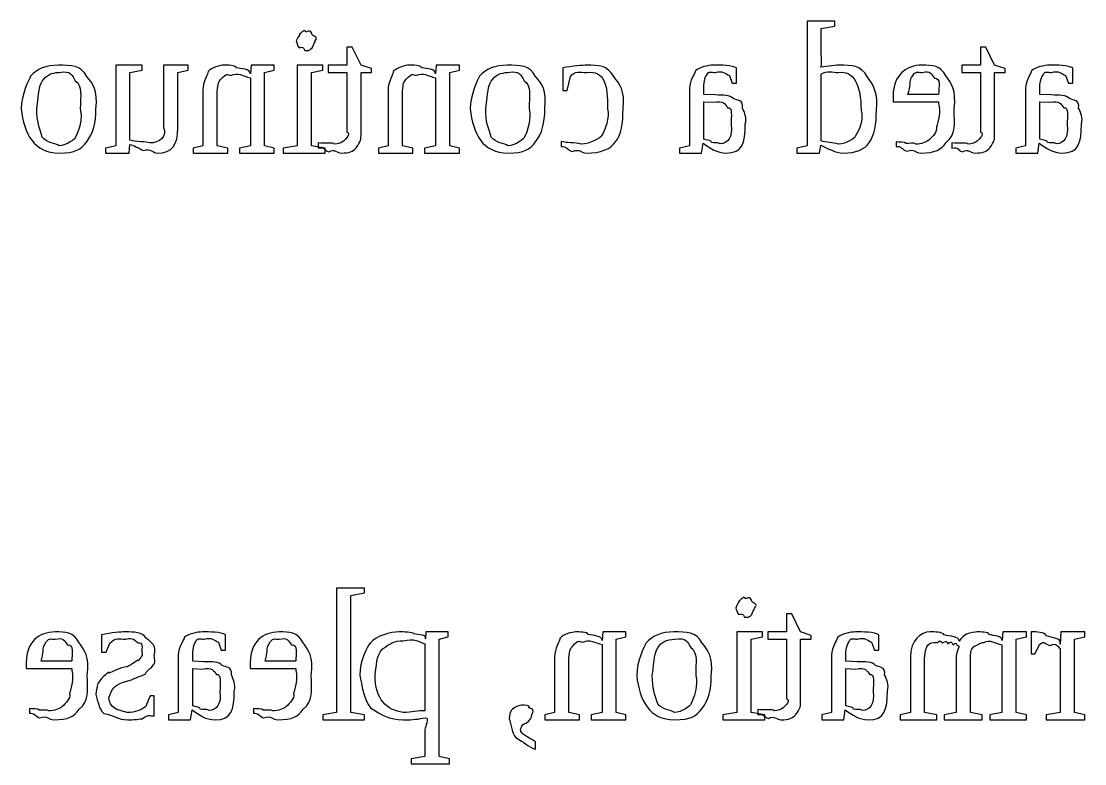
# Model space of a CAD drawing. Header units: millimetres. Extents: x 21 to 196, y 128 to 259.
# Drawn here: x 40.7 to 66.31, y 166.23 to 184.11 of the extents above; entities that cross this region are included whole.
import ezdxf

# ---------------------------------------------------------------- set-up
doc = ezdxf.new("R2010")
doc.units = ezdxf.units.MM
doc.layers.get('0').update_dxf_attribs({"linetype": 'CONTINUOUS'})

msp = doc.modelspace()

# ---------------------------------------------------------------- linework, layer by layer
at = {"color": 250}
for p, q in [((60.289, 184.114), (59.6223, 184.114)), ((59.6223, 184.114), (59.6223, 181.115)), ((59.9641, 183.938), (60.289, 183.998)), ((59.9641, 183.381), (59.9641, 183.938)), ((60.289, 183.998), (60.289, 184.114)), ((47.3206, 183.629), (47.3206, 183.629)), ((48.6696, 183.491), (48.5373, 183.491)), ((48.5373, 183.491), (48.5373, 183.056)), ((48.8791, 183.056), (48.6696, 183.491)), ((63.9315, 183.491), (63.7992, 183.491)), ((63.7992, 183.491), (63.7992, 183.056)), ((64.1406, 183.056), (63.9315, 183.491)), ((43.6065, 183.056), (42.9729, 183.056)), ((42.9729, 183.056), (42.9729, 181.115)), ((43.3144, 182.879), (43.6065, 182.94)), ((43.6065, 182.94), (43.6065, 183.056)), ((44.7146, 183.056), (44.1247, 183.056)), ((44.1247, 183.056), (44.1247, 181.562)), ((44.4666, 182.879), (44.7146, 182.94)), ((44.7146, 182.94), (44.7146, 183.056)), ((46.2305, 183.056), (46.2139, 182.846)), ((46.7872, 183.056), (46.2305, 183.056)), ((46.5557, 182.879), (46.7872, 182.94)), ((46.7872, 182.94), (46.7872, 183.056)), ((47.9598, 183.056), (47.3424, 183.056)), ((47.3424, 183.056), (47.3424, 181.115)), ((47.6843, 182.879), (47.9598, 182.94)), ((47.9598, 182.94), (47.9598, 183.056)), ((48.5373, 183.056), (48.0907, 183.056)), ((48.0907, 183.056), (48.0907, 182.879)), ((49.1324, 182.973), (48.8791, 183.056)), ((49.1324, 182.879), (49.1324, 182.973)), ((50.6924, 183.056), (50.6758, 182.846)), ((51.2491, 183.056), (50.6924, 183.056)), ((51.0177, 182.879), (51.2491, 182.94)), ((51.2491, 182.94), (51.2491, 183.056)), ((53.7408, 182.99), (53.7408, 182.45)), ((57.3677, 183.056), (57.3677, 183.056)), ((57.9244, 182.62), (57.9244, 182.99)), ((63.7992, 183.056), (63.3525, 183.056)), ((63.3525, 183.056), (63.3525, 182.879)), ((64.3943, 182.973), (64.1406, 183.056)), ((64.3943, 182.879), (64.3943, 182.973)), ((65.4636, 183.056), (65.4636, 183.056)), ((66.0206, 182.62), (66.0206, 182.99)), ((43.3144, 181.248), (43.3144, 182.879)), ((44.4666, 181.54), (44.4666, 182.879)), ((46.2139, 182.753), (46.2139, 181.115)), ((46.5557, 181.115), (46.5557, 182.879)), ((47.6843, 181.115), (47.6843, 182.879)), ((48.0907, 182.879), (48.5373, 182.879)), ((48.5373, 182.879), (48.5373, 181.446)), ((48.8791, 181.419), (48.8791, 182.879)), ((48.8791, 182.879), (49.1324, 182.879)), ((50.6758, 182.753), (50.6758, 181.115)), ((51.0177, 181.115), (51.0177, 182.879)), ((53.8455, 182.45), (53.9281, 182.786)), ((57.7536, 182.808), (57.8196, 182.62)), ((59.9641, 181.237), (59.9641, 182.841)), ((62.3947, 182.879), (62.3947, 182.879)), ((63.3525, 182.879), (63.7992, 182.879)), ((63.7992, 182.879), (63.7992, 181.446)), ((64.1406, 181.419), (64.1406, 182.879)), ((64.1406, 182.879), (64.3943, 182.879)), ((65.8495, 182.808), (65.9158, 182.62)), ((45.0674, 182.455), (45.0674, 181.115)), ((45.4145, 181.115), (45.4145, 182.427)), ((49.5293, 182.455), (49.5293, 181.115)), ((49.8768, 181.115), (49.8768, 182.427)), ((53.7408, 182.45), (53.8455, 182.45)), ((56.7891, 182.499), (56.7891, 181.115)), ((57.1362, 182.35), (57.1362, 182.582)), ((57.8196, 182.62), (57.9244, 182.62)), ((64.885, 182.499), (64.885, 181.115)), ((65.2321, 182.35), (65.2321, 182.582)), ((65.9158, 182.62), (66.0206, 182.62)), ((57.4065, 182.339), (57.1362, 182.35)), ((57.1362, 182.174), (57.3733, 182.163)), ((57.1362, 181.276), (57.1362, 182.174)), ((61.6948, 182.323), (61.6948, 182.174)), ((61.6948, 182.174), (62.7916, 182.174)), ((62.7916, 182.35), (62.0529, 182.35)), ((62.7916, 182.174), (62.7916, 182.124)), ((65.5024, 182.339), (65.2321, 182.35)), ((65.2321, 182.174), (65.4692, 182.163)), ((65.2321, 181.276), (65.2321, 182.174)), ((40.6961, 182.003), (40.6961, 182.003)), ((41.0711, 182.003), (41.0711, 182.003)), ((51.5084, 182.003), (51.5084, 182.003)), ((51.883, 182.003), (51.883, 182.003)), ((60.923, 181.97), (60.923, 181.97)), ((42.9729, 181.115), (42.7246, 181.055)), ((43.2925, 180.939), (43.3091, 181.143)), ((45.0674, 181.115), (44.8359, 181.055)), ((45.6681, 181.055), (45.4145, 181.115)), ((46.2139, 181.115), (45.9493, 181.055)), ((46.7872, 181.055), (46.5557, 181.115)), ((47.3424, 181.115), (47.0062, 181.055)), ((48.0148, 181.055), (47.6843, 181.115)), ((47.8483, 181.187), (47.8483, 181.055)), ((49.5293, 181.115), (49.2979, 181.055)), ((50.1304, 181.055), (49.8768, 181.115)), ((50.6758, 181.115), (50.4112, 181.055)), ((51.2491, 181.055), (51.0177, 181.115)), ((53.6967, 181.22), (53.6967, 181.099)), ((56.7891, 181.115), (56.552, 181.055)), ((57.0812, 180.939), (57.1197, 181.176)), ((59.6223, 181.115), (59.3796, 181.055)), ((59.9253, 180.939), (59.9528, 181.127)), ((61.7721, 181.209), (61.7721, 181.099)), ((63.1102, 181.187), (63.1102, 181.055)), ((64.885, 181.115), (64.6479, 181.055)), ((65.1771, 180.939), (65.2156, 181.176)), ((42.7246, 181.055), (42.7246, 180.939)), ((42.7246, 180.939), (43.2925, 180.939)), ((44.8359, 181.055), (44.8359, 180.939)), ((44.8359, 180.939), (45.6681, 180.939)), ((45.6681, 180.939), (45.6681, 181.055)), ((45.9493, 181.055), (45.9493, 180.939)), ((45.9493, 180.939), (46.7872, 180.939)), ((46.7872, 180.939), (46.7872, 181.055)), ((47.0062, 181.055), (47.0062, 180.939)), ((47.0062, 180.939), (48.0148, 180.939)), ((48.0148, 180.939), (48.0148, 181.055)), ((48.405, 180.939), (48.405, 180.939)), ((49.2979, 181.055), (49.2979, 180.939)), ((49.2979, 180.939), (50.1304, 180.939)), ((50.1304, 180.939), (50.1304, 181.055)), ((50.4112, 181.055), (50.4112, 180.939)), ((50.4112, 180.939), (51.2491, 180.939)), ((51.2491, 180.939), (51.2491, 181.055)), ((56.552, 181.055), (56.552, 180.939)), ((56.552, 180.939), (57.0812, 180.939)), ((59.3796, 181.055), (59.3796, 180.939)), ((59.3796, 180.939), (59.9253, 180.939)), ((63.6669, 180.939), (63.6669, 180.939)), ((64.6479, 181.055), (64.6479, 180.939)), ((64.6479, 180.939), (65.1771, 180.939))]:
    msp.add_line(p, q, dxfattribs=at)
at = {"color": 0}
for p, q in [((48.9645, 170.462), (48.2865, 170.462)), ((48.2865, 170.462), (48.2865, 167.463)), ((48.6336, 170.285), (48.9645, 170.346)), ((48.9645, 170.346), (48.9645, 170.462)), ((48.6336, 167.463), (48.6336, 170.285)), ((57.9092, 169.977), (57.9092, 169.977)), ((59.2586, 169.839), (59.1263, 169.839)), ((59.1263, 169.839), (59.1263, 169.404)), ((59.4678, 169.404), (59.2586, 169.839)), ((42.6268, 169.338), (42.6268, 168.913)), ((45.0578, 169.404), (45.0578, 169.404)), ((45.6145, 168.968), (45.6145, 169.338)), ((50.4363, 169.404), (50.4306, 169.238)), ((50.982, 169.404), (50.4363, 169.404)), ((50.982, 169.288), (50.982, 169.404)), ((54.7028, 169.404), (54.6862, 169.194)), ((55.2595, 169.404), (54.7028, 169.404)), ((55.2595, 169.288), (55.2595, 169.404)), ((58.5488, 169.404), (57.9314, 169.404)), ((57.9314, 169.404), (57.9314, 167.463)), ((58.5488, 169.288), (58.5488, 169.404)), ((59.1263, 169.404), (58.6796, 169.404)), ((58.6796, 169.404), (58.6796, 169.227)), ((59.7214, 169.321), (59.4678, 169.404)), ((59.7214, 169.227), (59.7214, 169.321)), ((60.7907, 169.404), (60.7907, 169.404)), ((61.3473, 168.968), (61.3473, 169.338)), ((64.3393, 169.404), (64.3227, 169.194)), ((64.9069, 169.404), (64.3393, 169.404)), ((64.9069, 169.288), (64.9069, 169.404)), ((65.0201, 169.404), (65.0201, 168.88)), ((65.0529, 169.404), (65.0201, 169.404)), ((65.7366, 169.404), (65.72, 169.111)), ((66.3099, 169.404), (65.7366, 169.404)), ((66.3099, 169.288), (66.3099, 169.404)), ((41.5149, 169.227), (41.5149, 169.227)), ((42.7373, 168.913), (42.8308, 169.134)), ((45.4434, 169.156), (45.5097, 168.968)), ((46.9099, 169.227), (46.9099, 169.227)), ((50.4197, 169.117), (50.4197, 167.502)), ((50.7615, 169.227), (50.982, 169.288)), ((50.7615, 166.405), (50.7615, 169.227)), ((54.6862, 169.1), (54.6862, 167.463)), ((55.0277, 169.227), (55.2595, 169.288)), ((55.0277, 167.463), (55.0277, 169.227)), ((58.2732, 169.227), (58.5488, 169.288)), ((58.2732, 167.463), (58.2732, 169.227)), ((58.6796, 169.227), (59.1263, 169.227)), ((59.1263, 169.227), (59.1263, 167.794)), ((59.4678, 167.767), (59.4678, 169.227)), ((59.4678, 169.227), (59.7214, 169.227)), ((61.1766, 169.156), (61.2429, 168.968)), ((64.317, 169.09), (64.317, 167.463)), ((64.6589, 169.227), (64.9069, 169.288)), ((64.6589, 167.463), (64.6589, 169.227)), ((65.1083, 168.88), (65.2293, 169.106)), ((66.0619, 169.227), (66.3099, 169.288)), ((66.0619, 167.463), (66.0619, 169.227)), ((42.6268, 168.913), (42.7373, 168.913)), ((44.4789, 168.847), (44.4789, 167.463)), ((44.8261, 168.698), (44.8261, 168.929)), ((45.5097, 168.968), (45.6145, 168.968)), ((53.5397, 168.803), (53.5397, 167.463)), ((60.2121, 168.847), (60.2121, 167.463)), ((60.5592, 168.698), (60.5592, 168.929)), ((61.2429, 168.968), (61.3473, 168.968)), ((62.1122, 168.803), (62.1122, 167.463)), ((63.2146, 168.819), (63.2146, 167.463)), ((65.0201, 168.88), (65.1083, 168.88)), ((65.72, 169.007), (65.72, 167.463)), ((40.8146, 168.67), (40.8146, 168.522)), ((41.9118, 168.698), (41.173, 168.698)), ((45.0963, 168.687), (44.8261, 168.698)), ((46.2097, 168.67), (46.2097, 168.522)), ((47.3068, 168.698), (46.5681, 168.698)), ((53.8868, 167.463), (53.8868, 168.775)), ((60.8295, 168.687), (60.5592, 168.698)), ((62.454, 167.463), (62.454, 168.775)), ((63.5564, 167.463), (63.5564, 168.775)), ((40.8146, 168.522), (41.9118, 168.522)), ((41.9118, 168.522), (41.9118, 168.472)), ((44.8261, 168.522), (45.0631, 168.511)), ((44.8261, 167.623), (44.8261, 168.522)), ((46.2097, 168.522), (47.3068, 168.522)), ((47.3068, 168.522), (47.3068, 168.472)), ((49.2181, 168.373), (49.2181, 168.373)), ((55.5184, 168.351), (55.5184, 168.351)), ((55.8934, 168.351), (55.8934, 168.351)), ((60.5592, 168.522), (60.7963, 168.511)), ((60.5592, 167.623), (60.5592, 168.522)), ((43.1504, 168.191), (43.3546, 168.252)), ((42.4889, 167.899), (42.4889, 167.899)), ((43.8009, 167.866), (43.6852, 167.601)), ((43.9, 167.866), (43.8009, 167.866)), ((43.9, 167.386), (43.9, 167.866)), ((40.8919, 167.557), (40.8919, 167.447)), ((44.771, 167.287), (44.8098, 167.524)), ((46.2869, 167.557), (46.2869, 167.447)), ((58.4369, 167.535), (58.4369, 167.403)), ((60.5042, 167.287), (60.5427, 167.524)), ((44.4789, 167.463), (44.2419, 167.403)), ((44.2419, 167.403), (44.2419, 167.287)), ((44.2419, 167.287), (44.771, 167.287)), ((48.2865, 167.463), (47.9559, 167.403)), ((47.9559, 167.403), (47.9559, 167.287)), ((47.9559, 167.287), (48.9645, 167.287)), ((48.9645, 167.403), (48.6336, 167.463)), ((48.9645, 167.287), (48.9645, 167.403)), ((52.4482, 167.314), (52.4482, 167.314)), ((53.5397, 167.463), (53.3079, 167.403)), ((53.3079, 167.403), (53.3079, 167.287)), ((53.3079, 167.287), (54.1405, 167.287)), ((54.1405, 167.403), (53.8868, 167.463)), ((54.1405, 167.287), (54.1405, 167.403)), ((54.6862, 167.463), (54.4216, 167.403)), ((54.4216, 167.403), (54.4216, 167.287)), ((54.4216, 167.287), (55.2595, 167.287)), ((55.2595, 167.403), (55.0277, 167.463)), ((55.2595, 167.287), (55.2595, 167.403)), ((57.9314, 167.463), (57.5952, 167.403)), ((57.5952, 167.403), (57.5952, 167.287)), ((57.5952, 167.287), (58.6038, 167.287)), ((58.6038, 167.403), (58.2732, 167.463)), ((58.6038, 167.287), (58.6038, 167.403)), ((58.994, 167.287), (58.994, 167.287)), ((60.2121, 167.463), (59.975, 167.403)), ((59.975, 167.403), (59.975, 167.287)), ((59.975, 167.287), (60.5042, 167.287)), ((62.1122, 167.463), (61.8642, 167.403)), ((61.8642, 167.403), (61.8642, 167.287)), ((61.8642, 167.287), (62.7461, 167.287)), ((62.7461, 167.403), (62.454, 167.463)), ((62.7461, 167.287), (62.7461, 167.403)), ((63.2146, 167.463), (62.9225, 167.403)), ((62.9225, 167.403), (62.9225, 167.287)), ((62.9225, 167.287), (63.8433, 167.287)), ((63.8433, 167.403), (63.5564, 167.463)), ((63.8433, 167.287), (63.8433, 167.403)), ((64.317, 167.463), (64.0249, 167.403)), ((64.0249, 167.403), (64.0249, 167.287)), ((64.0249, 167.287), (64.9069, 167.287)), ((64.9069, 167.403), (64.6589, 167.463)), ((64.9069, 167.287), (64.9069, 167.403)), ((65.72, 167.463), (65.3838, 167.403)), ((65.3838, 167.403), (65.3838, 167.287)), ((65.3838, 167.287), (66.3099, 167.287)), ((66.3099, 167.403), (66.0619, 167.463)), ((66.3099, 167.287), (66.3099, 167.403)), ((50.4197, 167.055), (50.4197, 166.405)), ((53.0821, 166.581), (53.0821, 166.758)), ((50.4197, 166.405), (50.0835, 166.344)), ((50.0835, 166.344), (50.0835, 166.229)), ((51.0095, 166.344), (50.7615, 166.405)), ((51.0095, 166.229), (51.0095, 166.344)), ((50.0835, 166.229), (51.0095, 166.229))]:
    msp.add_line(p, q, dxfattribs=at)
at = {"color": 250}
for points in [[(47.5463, 183.855), (47.5382, 183.94), (47.4306, 183.833), (47.3865, 183.789)], [(47.7008, 183.789), (47.6596, 183.94), (47.6056, 183.855), (47.5463, 183.855)], [(47.3865, 183.789), (47.45, 183.852), (47.3206, 183.691), (47.3206, 183.629)], [(47.7668, 183.629), (47.8649, 183.735), (47.7449, 183.745), (47.7008, 183.789)], [(47.3206, 183.629), (47.3315, 183.614), (47.3424, 183.519), (47.3865, 183.475)], [(47.3865, 183.475), (47.5382, 183.526), (47.4846, 183.408), (47.5463, 183.408)], [(47.5463, 183.408), (47.6596, 183.408), (47.6567, 183.431), (47.7008, 183.475)], [(47.7008, 183.475), (47.7478, 183.614), (47.7668, 183.57), (47.7668, 183.629)], [(59.9528, 183.006), (59.9888, 183.07), (59.9641, 183.178), (59.9641, 183.381)], [(41.5893, 183.056), (41.2972, 183.056), (41.0739, 182.967), (40.9222, 182.791)], [(42.2727, 182.786), (42.1323, 183.056), (41.8952, 183.056), (41.5893, 183.056)], [(41.6059, 182.879), (41.9005, 182.937), (41.9171, 182.813), (41.9971, 182.681)], [(45.194, 182.902), (45.2039, 182.849), (45.0674, 182.649), (45.0674, 182.455)], [(45.5747, 183.056), (45.4903, 183.056), (45.2797, 183.003), (45.194, 182.902)], [(45.4974, 182.709), (45.6629, 182.893), (45.6392, 182.813), (45.7563, 182.813)], [(45.8777, 182.995), (45.8583, 183.056), (45.6558, 183.056), (45.5747, 183.056)], [(45.7563, 182.813), (45.9052, 182.893), (46.0347, 182.793), (46.2139, 182.753)], [(46.2139, 182.846), (46.2139, 182.979), (45.9962, 182.958), (45.8777, 182.995)], [(49.6563, 182.902), (49.6658, 182.849), (49.5293, 182.649), (49.5293, 182.455)], [(50.0366, 183.056), (49.9526, 183.056), (49.7417, 183.003), (49.6563, 182.902)], [(49.9593, 182.709), (50.1248, 182.893), (50.1015, 182.813), (50.2186, 182.813)], [(50.3396, 182.995), (50.3206, 183.056), (50.1177, 183.056), (50.0366, 183.056)], [(50.2186, 182.813), (50.3671, 182.893), (50.497, 182.793), (50.6758, 182.753)], [(50.6758, 182.846), (50.6758, 182.979), (50.4582, 182.958), (50.3396, 182.995)], [(52.4013, 183.056), (52.1092, 183.056), (51.8859, 182.967), (51.7342, 182.791)], [(53.0849, 182.786), (52.9442, 183.056), (52.7071, 183.056), (52.4013, 183.056)], [(52.4178, 182.879), (52.7128, 182.937), (52.7293, 182.813), (52.8091, 182.681)], [(54.314, 183.056), (54.2452, 183.056), (53.9475, 183.034), (53.7408, 182.99)], [(53.9281, 182.786), (54.0314, 182.937), (54.1584, 182.879), (54.3084, 182.879)], [(54.3084, 182.879), (54.755, 182.937), (54.8157, 182.587), (54.8157, 182.003)], [(54.9645, 182.78), (54.821, 183.056), (54.598, 183.056), (54.314, 183.056)], [(56.9323, 182.918), (56.9309, 182.871), (56.7891, 182.687), (56.7891, 182.499)], [(57.3677, 183.056), (57.2354, 183.056), (57.0248, 183.009), (56.9323, 182.918)], [(57.2022, 182.808), (57.2505, 182.937), (57.3169, 182.879), (57.4118, 182.879)], [(57.9244, 182.99), (57.8309, 183.056), (57.5303, 183.056), (57.3677, 183.056)], [(57.4118, 182.879), (57.5882, 182.937), (57.6516, 182.855), (57.7536, 182.808)], [(60.4051, 183.056), (60.3663, 183.056), (60.1045, 183.039), (59.9528, 183.006)], [(59.9641, 182.841), (60.1102, 182.937), (60.2259, 182.879), (60.3829, 182.879)], [(60.3829, 182.879), (60.7452, 182.937), (60.923, 182.576), (60.923, 181.97)], [(61.0665, 182.78), (60.9258, 183.056), (60.6958, 183.056), (60.4051, 183.056)], [(62.3947, 183.056), (62.0021, 183.056), (61.6948, 182.811), (61.6948, 182.323)], [(62.1411, 182.758), (62.2378, 182.937), (62.2819, 182.879), (62.3947, 182.879)], [(62.968, 182.797), (62.8329, 183.056), (62.6413, 183.056), (62.3947, 183.056)], [(62.3947, 182.879), (62.5972, 182.937), (62.6237, 182.833), (62.6925, 182.742)], [(65.0282, 182.918), (65.0268, 182.871), (64.885, 182.687), (64.885, 182.499)], [(65.4636, 183.056), (65.3313, 183.056), (65.1207, 183.009), (65.0282, 182.918)], [(65.2985, 182.808), (65.3464, 182.937), (65.4128, 182.879), (65.5077, 182.879)], [(66.0206, 182.99), (65.9268, 183.056), (65.6262, 183.056), (65.4636, 183.056)], [(65.5077, 182.879), (65.684, 182.937), (65.7475, 182.855), (65.8495, 182.808)], [(40.9222, 182.791), (40.8781, 182.703), (40.6961, 182.352), (40.6961, 182.003)], [(41.0711, 182.003), (41.1289, 182.427), (41.1152, 182.534), (41.2034, 182.67)], [(41.2034, 182.67), (41.3011, 182.82), (41.4225, 182.879), (41.6059, 182.879)], [(41.9971, 182.681), (42.1792, 182.555), (42.1185, 182.323), (42.1185, 182.003)], [(42.4931, 182.003), (42.5468, 182.461), (42.4201, 182.605), (42.2727, 182.786)], [(45.4145, 182.427), (45.4353, 182.637), (45.4424, 182.638), (45.4974, 182.709)], [(49.8768, 182.427), (49.8972, 182.637), (49.9043, 182.638), (49.9593, 182.709)], [(51.7342, 182.791), (51.6901, 182.703), (51.5084, 182.352), (51.5084, 182.003)], [(51.883, 182.003), (51.9409, 182.427), (51.9271, 182.534), (52.0153, 182.67)], [(52.0153, 182.67), (52.1134, 182.82), (52.2344, 182.879), (52.4178, 182.879)], [(52.8091, 182.681), (52.9911, 182.555), (52.9304, 182.323), (52.9304, 182.003)], [(53.3054, 182.003), (53.359, 182.461), (53.2324, 182.605), (53.0849, 182.786)], [(55.1903, 182.009), (55.2401, 182.456), (55.1159, 182.6), (54.9645, 182.78)], [(57.1362, 182.582), (57.1623, 182.725), (57.1581, 182.76), (57.2022, 182.808)], [(61.2923, 181.975), (61.3449, 182.335), (61.2179, 182.596), (61.0665, 182.78)], [(62.0529, 182.35), (62.1235, 182.541), (62.0832, 182.677), (62.1411, 182.758)], [(62.6925, 182.742), (62.8509, 182.758), (62.7916, 182.523), (62.7916, 182.35)], [(63.1666, 182.009), (63.2188, 182.474), (63.1003, 182.623), (62.968, 182.797)], [(65.2321, 182.582), (65.2582, 182.725), (65.2544, 182.76), (65.2985, 182.808)], [(57.3733, 182.163), (57.6033, 182.218), (57.6516, 182.111), (57.7095, 182.031)], [(57.8474, 182.251), (57.7688, 182.339), (57.598, 182.335), (57.4065, 182.339)], [(58.0679, 182.02), (58.0884, 182.232), (57.9466, 182.199), (57.8474, 182.251)], [(62.7916, 182.124), (62.8509, 181.96), (62.7736, 181.697), (62.7366, 181.562)], [(65.4692, 182.163), (65.6992, 182.218), (65.7475, 182.111), (65.8054, 182.031)], [(65.9433, 182.251), (65.8647, 182.339), (65.6939, 182.335), (65.5024, 182.339)], [(66.1638, 182.02), (66.1843, 182.232), (66.0425, 182.199), (65.9433, 182.251)], [(40.6961, 182.003), (40.761, 181.409), (40.9995, 180.939), (41.6059, 180.939)], [(41.2034, 181.325), (41.1289, 181.57), (41.0711, 181.69), (41.0711, 182.003)], [(42.1185, 182.003), (42.1792, 181.795), (42.0783, 181.449), (41.9971, 181.314)], [(42.2727, 181.209), (42.4296, 181.42), (42.4931, 181.657), (42.4931, 182.003)], [(51.5084, 182.003), (51.5729, 181.409), (51.8114, 180.939), (52.4178, 180.939)], [(52.0153, 181.325), (51.9409, 181.57), (51.883, 181.69), (51.883, 182.003)], [(52.9304, 182.003), (52.9911, 181.795), (52.8906, 181.449), (52.8091, 181.314)], [(53.0849, 181.209), (53.2419, 181.42), (53.3054, 181.657), (53.3054, 182.003)], [(54.3031, 180.939), (55.0058, 180.939), (55.1903, 181.295), (55.1903, 182.009)], [(54.8157, 182.003), (54.8735, 181.813), (54.7645, 181.479), (54.6612, 181.347)], [(57.7095, 182.031), (57.8347, 182.056), (57.7921, 181.813), (57.7921, 181.623)], [(58.1339, 181.634), (58.1808, 181.791), (58.112, 181.916), (58.0679, 182.02)], [(60.4986, 180.939), (61.1092, 180.939), (61.2923, 181.284), (61.2923, 181.975)], [(60.923, 181.97), (60.9808, 181.703), (60.8789, 181.488), (60.7907, 181.352)], [(62.9737, 181.193), (63.2188, 181.394), (63.1666, 181.634), (63.1666, 182.009)], [(65.8054, 182.031), (65.931, 182.056), (65.8883, 181.813), (65.8883, 181.623)], [(66.2298, 181.634), (66.2767, 181.791), (66.2079, 181.916), (66.1638, 182.02)], [(57.7921, 181.623), (57.8347, 181.325), (57.7067, 181.165), (57.5331, 181.165)], [(57.6763, 180.939), (58.0623, 180.939), (58.1339, 181.171), (58.1339, 181.634)], [(65.8883, 181.623), (65.931, 181.325), (65.8026, 181.165), (65.629, 181.165)], [(65.7722, 180.939), (66.1582, 180.939), (66.2298, 181.171), (66.2298, 181.634)], [(44.1247, 181.562), (44.2225, 181.336), (44.0147, 181.182), (43.7942, 181.182)], [(43.9706, 180.939), (44.3329, 180.939), (44.4666, 181.139), (44.4666, 181.54)], [(48.5373, 181.446), (48.6516, 181.416), (48.5098, 181.277), (48.4547, 181.226)], [(48.7634, 181.066), (48.8791, 181.226), (48.8791, 181.267), (48.8791, 181.419)], [(54.6612, 181.347), (54.6668, 181.317), (54.3994, 181.154), (54.1817, 181.154)], [(60.7907, 181.352), (60.8044, 181.317), (60.5677, 181.154), (60.3829, 181.154)], [(62.7366, 181.562), (62.7736, 181.457), (62.6375, 181.328), (62.5602, 181.259)], [(63.7992, 181.446), (63.9135, 181.416), (63.7716, 181.277), (63.7163, 181.226)], [(64.0249, 181.066), (64.1406, 181.226), (64.1406, 181.267), (64.1406, 181.419)], [(41.6059, 181.115), (41.5396, 181.174), (41.2916, 181.185), (41.2034, 181.325)], [(41.9971, 181.314), (42.0137, 181.292), (41.7823, 181.115), (41.6059, 181.115)], [(41.6059, 180.939), (42.0137, 180.939), (42.1224, 181.029), (42.2727, 181.209)], [(43.3091, 181.143), (43.4248, 181.138), (43.5225, 181.04), (43.6506, 181)], [(43.7942, 181.182), (43.7113, 181.218), (43.4619, 181.204), (43.3144, 181.248)], [(48.2395, 181.154), (48.2286, 181.2), (48.0025, 181.165), (47.8483, 181.187)], [(47.8483, 181.055), (48.0162, 181.1), (47.9915, 180.994), (48.102, 180.972)], [(48.4547, 181.226), (48.4244, 181.2), (48.3277, 181.154), (48.2395, 181.154)], [(52.4178, 181.115), (52.3515, 181.174), (52.1035, 181.185), (52.0153, 181.325)], [(52.8091, 181.314), (52.8257, 181.292), (52.5942, 181.115), (52.4178, 181.115)], [(52.4178, 180.939), (52.8257, 180.939), (52.9347, 181.029), (53.0849, 181.209)], [(54.1817, 181.154), (54.0272, 181.2), (53.8332, 181.176), (53.6967, 181.22)], [(53.6967, 181.099), (53.8371, 181.112), (53.8484, 181.007), (53.9612, 180.978)], [(57.1197, 181.176), (57.2946, 181.056), (57.4492, 180.939), (57.6763, 180.939)], [(57.3183, 181.193), (57.343, 181.248), (57.1997, 181.242), (57.1362, 181.276)], [(57.5331, 181.165), (57.4601, 181.206), (57.3775, 181.174), (57.3183, 181.193)], [(59.9528, 181.127), (60.1349, 181.056), (60.289, 180.939), (60.4986, 180.939)], [(60.3829, 181.154), (60.2312, 181.2), (60.0893, 181.182), (59.9641, 181.237)], [(62.0035, 181.171), (61.995, 181.222), (61.8314, 181.194), (61.7721, 181.209)], [(61.7721, 181.099), (61.8808, 181.118), (61.9196, 181.016), (62.0254, 180.983)], [(62.2406, 181.154), (62.1827, 181.2), (62.0959, 181.16), (62.0035, 181.171)], [(62.5602, 181.259), (62.4981, 181.2), (62.3729, 181.154), (62.2406, 181.154)], [(62.3507, 180.939), (62.7228, 180.939), (62.8414, 181.023), (62.9737, 181.193)], [(63.5014, 181.154), (63.4905, 181.2), (63.2643, 181.165), (63.1102, 181.187)], [(63.1102, 181.055), (63.2781, 181.1), (63.2534, 180.994), (63.3635, 180.972)], [(63.7163, 181.226), (63.6859, 181.2), (63.5896, 181.154), (63.5014, 181.154)], [(65.2156, 181.176), (65.3905, 181.056), (65.5451, 180.939), (65.7722, 180.939)], [(65.4142, 181.193), (65.4389, 181.248), (65.2956, 181.242), (65.2321, 181.276)], [(65.629, 181.165), (65.556, 181.206), (65.4734, 181.174), (65.4142, 181.193)], [(43.6506, 181), (43.7967, 181.056), (43.8824, 180.939), (43.9706, 180.939)], [(48.102, 180.972), (48.2328, 181.056), (48.3097, 180.939), (48.405, 180.939)], [(48.405, 180.939), (48.6033, 180.939), (48.6833, 180.981), (48.7634, 181.066)], [(53.9612, 180.978), (54.1789, 181.056), (54.186, 180.939), (54.3031, 180.939)], [(62.0254, 180.983), (62.2117, 181.056), (62.2406, 180.939), (62.3507, 180.939)], [(63.3635, 180.972), (63.4944, 181.056), (63.5716, 180.939), (63.6669, 180.939)], [(63.6669, 180.939), (63.8651, 180.939), (63.9452, 180.981), (64.0249, 181.066)]]:
    msp.add_open_spline(points, degree=3, dxfattribs=at)
at = {"color": 0}
for points in [[(57.9755, 170.137), (58.039, 170.2), (57.9092, 170.039), (57.9092, 169.977)], [(58.1353, 170.203), (58.1272, 170.288), (58.0196, 170.181), (57.9755, 170.137)], [(58.2895, 170.137), (58.2482, 170.288), (58.1946, 170.203), (58.1353, 170.203)], [(58.3558, 169.977), (58.4535, 170.083), (58.3336, 170.093), (58.2895, 170.137)], [(57.9092, 169.977), (57.9205, 169.962), (57.9314, 169.867), (57.9755, 169.823)], [(57.9755, 169.823), (58.1272, 169.873), (58.0732, 169.756), (58.1353, 169.756)], [(58.1353, 169.756), (58.2482, 169.756), (58.2454, 169.779), (58.2895, 169.823)], [(58.2895, 169.823), (58.3364, 169.962), (58.3558, 169.918), (58.3558, 169.977)], [(41.5149, 169.404), (41.1219, 169.404), (40.8146, 169.158), (40.8146, 168.67)], [(42.0882, 169.145), (41.953, 169.404), (41.7615, 169.404), (41.5149, 169.404)], [(43.2001, 169.404), (43.1105, 169.404), (42.8583, 169.382), (42.6268, 169.338)], [(43.7127, 169.249), (43.5956, 169.404), (43.4178, 169.404), (43.2001, 169.404)], [(45.0578, 169.404), (44.9255, 169.404), (44.7146, 169.357), (44.6222, 169.266)], [(45.6145, 169.338), (45.5207, 169.404), (45.2205, 169.404), (45.0578, 169.404)], [(46.9099, 169.404), (46.5169, 169.404), (46.2097, 169.158), (46.2097, 168.67)], [(47.4832, 169.145), (47.3481, 169.404), (47.1565, 169.404), (46.9099, 169.404)], [(49.7914, 169.404), (49.5819, 169.404), (49.2594, 169.313), (49.0968, 169.134)], [(50.1495, 169.359), (50.122, 169.404), (49.9124, 169.404), (49.7914, 169.404)], [(50.4306, 169.238), (50.4747, 169.344), (50.268, 169.329), (50.1495, 169.359)], [(54.0466, 169.404), (53.9627, 169.404), (53.7517, 169.351), (53.6663, 169.249)], [(54.35, 169.343), (54.3306, 169.404), (54.1281, 169.404), (54.0466, 169.404)], [(54.6862, 169.194), (54.6862, 169.326), (54.4682, 169.306), (54.35, 169.343)], [(56.4113, 169.404), (56.1192, 169.404), (55.8959, 169.315), (55.7445, 169.139)], [(57.095, 169.134), (56.9542, 169.404), (56.7171, 169.404), (56.4113, 169.404)], [(60.7907, 169.404), (60.6584, 169.404), (60.4478, 169.357), (60.3553, 169.266)], [(61.3473, 169.338), (61.2539, 169.404), (60.9533, 169.404), (60.7907, 169.404)], [(62.5863, 169.404), (62.3644, 169.404), (62.1122, 169.202), (62.1122, 168.803)], [(62.9281, 169.332), (62.8897, 169.404), (62.6787, 169.404), (62.5863, 169.404)], [(63.2866, 169.178), (63.2795, 169.311), (63.0647, 169.288), (62.9281, 169.332)], [(63.463, 169.349), (63.4189, 169.329), (63.3236, 169.255), (63.2866, 169.178)], [(63.711, 169.404), (63.6944, 169.404), (63.5399, 169.384), (63.463, 169.349)], [(64.0084, 169.343), (63.9851, 169.404), (63.7963, 169.404), (63.711, 169.404)], [(64.3227, 169.194), (64.3269, 169.322), (64.1188, 169.302), (64.0084, 169.343)], [(65.3891, 169.31), (65.345, 169.404), (65.1344, 169.404), (65.0529, 169.404)], [(65.72, 169.111), (65.7461, 169.278), (65.5299, 169.247), (65.3891, 169.31)], [(41.173, 168.698), (41.2433, 168.888), (41.2034, 169.025), (41.2612, 169.106)], [(41.2612, 169.106), (41.3576, 169.285), (41.4016, 169.227), (41.5149, 169.227)], [(41.5149, 169.227), (41.7174, 169.285), (41.7435, 169.18), (41.8123, 169.09)], [(41.8123, 169.09), (41.971, 169.106), (41.9118, 168.87), (41.9118, 168.698)], [(42.2864, 168.356), (42.339, 168.822), (42.2204, 168.971), (42.0882, 169.145)], [(42.8308, 169.134), (42.9782, 169.285), (43.0403, 169.227), (43.2167, 169.227)], [(43.2167, 169.227), (43.3973, 169.285), (43.4372, 169.197), (43.5031, 169.139)], [(43.5031, 169.139), (43.6439, 169.172), (43.597, 169.008), (43.597, 168.913)], [(43.9, 168.83), (43.9635, 169.08), (43.8383, 169.146), (43.7127, 169.249)], [(44.6222, 169.266), (44.6207, 169.219), (44.4789, 169.034), (44.4789, 168.847)], [(44.8261, 168.929), (44.8525, 169.073), (44.8483, 169.107), (44.8924, 169.156)], [(44.8924, 169.156), (44.9407, 169.285), (45.0067, 169.227), (45.1019, 169.227)], [(45.1019, 169.227), (45.2783, 169.285), (45.3415, 169.202), (45.4434, 169.156)], [(46.5681, 168.698), (46.6383, 168.888), (46.5984, 169.025), (46.6563, 169.106)], [(46.6563, 169.106), (46.7526, 169.285), (46.7967, 169.227), (46.9099, 169.227)], [(46.9099, 169.227), (47.1124, 169.285), (47.1385, 169.18), (47.2073, 169.09)], [(47.2073, 169.09), (47.3661, 169.106), (47.3068, 168.87), (47.3068, 168.698)], [(47.6814, 168.356), (47.734, 168.822), (47.6155, 168.971), (47.4832, 169.145)], [(49.0968, 169.134), (49.0195, 169.047), (48.8488, 168.699), (48.8488, 168.362)], [(49.3889, 168.985), (49.608, 169.142), (49.6686, 169.189), (49.8962, 169.189)], [(49.8962, 169.189), (50.1632, 169.26), (50.2804, 169.164), (50.4197, 169.117)], [(53.6663, 169.249), (53.6758, 169.197), (53.5397, 168.997), (53.5397, 168.803)], [(53.8868, 168.775), (53.9076, 168.985), (53.9143, 168.986), (53.9694, 169.056)], [(53.9694, 169.056), (54.1348, 169.241), (54.1115, 169.161), (54.2286, 169.161)], [(54.2286, 169.161), (54.3775, 169.241), (54.507, 169.14), (54.6862, 169.1)], [(55.7445, 169.139), (55.7004, 169.051), (55.5184, 168.699), (55.5184, 168.351)], [(56.0257, 169.018), (56.1234, 169.168), (56.2448, 169.227), (56.4279, 169.227)], [(56.4279, 169.227), (56.7228, 169.285), (56.7394, 169.161), (56.8194, 169.029)], [(57.3155, 168.351), (57.3691, 168.808), (57.2424, 168.953), (57.095, 169.134)], [(60.3553, 169.266), (60.3539, 169.219), (60.2121, 169.034), (60.2121, 168.847)], [(60.5592, 168.929), (60.5854, 169.073), (60.5815, 169.107), (60.6256, 169.156)], [(60.6256, 169.156), (60.6735, 169.285), (60.7399, 169.227), (60.8348, 169.227)], [(60.8348, 169.227), (61.0112, 169.285), (61.0747, 169.202), (61.1766, 169.156)], [(62.454, 168.775), (62.4748, 169.117), (62.5574, 169.15), (62.7627, 169.15)], [(62.7627, 169.15), (62.8343, 169.234), (62.84, 169.146), (62.884, 169.139)], [(62.884, 169.139), (63.041, 169.223), (62.9722, 169.129), (63.0163, 169.122)], [(63.0163, 169.122), (63.1292, 169.208), (63.1045, 169.106), (63.1486, 169.095)], [(63.1486, 169.095), (63.2135, 169.19), (63.2231, 169.081), (63.2478, 169.078)], [(63.2478, 169.078), (63.3345, 169.109), (63.2146, 168.915), (63.2146, 168.819)], [(63.6393, 169.051), (63.7907, 169.117), (63.7769, 169.15), (63.8874, 169.15)], [(63.8874, 169.15), (64.0182, 169.234), (64.1491, 169.129), (64.317, 169.09)], [(65.2293, 169.106), (65.3341, 169.205), (65.3824, 169.096), (65.4773, 169.078)], [(65.4773, 169.078), (65.6399, 169.168), (65.6512, 169.036), (65.72, 169.007)], [(43.597, 168.913), (43.6439, 168.877), (43.5681, 168.761), (43.5088, 168.704)], [(43.845, 168.571), (43.9635, 168.687), (43.9, 168.731), (43.9, 168.83)], [(49.2181, 168.373), (49.2661, 168.756), (49.276, 168.852), (49.3889, 168.985)], [(55.8934, 168.351), (55.9513, 168.775), (55.9375, 168.881), (56.0257, 169.018)], [(56.8194, 169.029), (57.0011, 168.903), (56.9405, 168.67), (56.9405, 168.351)], [(63.5564, 168.775), (63.5621, 168.988), (63.584, 168.988), (63.6393, 169.051)], [(43.2442, 168.566), (43.0706, 168.54), (42.8805, 168.444), (42.8142, 168.412)], [(43.5088, 168.704), (43.5254, 168.764), (43.3627, 168.602), (43.2442, 168.566)], [(43.6852, 168.395), (43.772, 168.544), (43.8094, 168.501), (43.845, 168.571)], [(45.0631, 168.511), (45.2935, 168.566), (45.3415, 168.458), (45.3993, 168.378)], [(45.5373, 168.599), (45.4586, 168.687), (45.2878, 168.683), (45.0963, 168.687)], [(45.7577, 168.367), (45.7786, 168.579), (45.6364, 168.547), (45.5373, 168.599)], [(60.7963, 168.511), (61.0263, 168.566), (61.0747, 168.458), (61.1325, 168.378)], [(61.2704, 168.599), (61.1918, 168.687), (61.021, 168.683), (60.8295, 168.687)], [(61.4909, 168.367), (61.5114, 168.579), (61.3696, 168.547), (61.2704, 168.599)], [(41.9118, 168.472), (41.971, 168.308), (41.8938, 168.045), (41.8564, 167.91)], [(42.0934, 167.541), (42.339, 167.742), (42.2864, 167.981), (42.2864, 168.356)], [(42.6378, 168.29), (42.6036, 168.26), (42.5538, 168.187), (42.5277, 168.125)], [(42.8142, 168.412), (42.817, 168.474), (42.6861, 168.337), (42.6378, 168.29)], [(43.3546, 168.252), (43.5144, 168.33), (43.6164, 168.347), (43.6852, 168.395)], [(45.3993, 168.378), (45.5249, 168.403), (45.4822, 168.161), (45.4822, 167.971)], [(45.8241, 167.981), (45.8706, 168.138), (45.8018, 168.264), (45.7577, 168.367)], [(47.3068, 168.472), (47.3661, 168.308), (47.2888, 168.045), (47.2514, 167.91)], [(47.4885, 167.541), (47.734, 167.742), (47.6814, 167.981), (47.6814, 168.356)], [(48.8488, 168.362), (48.9024, 168.132), (48.9398, 167.755), (49.1187, 167.568)], [(49.8962, 167.463), (49.5018, 167.521), (49.2181, 167.767), (49.2181, 168.373)], [(55.5184, 168.351), (55.5833, 167.757), (55.8214, 167.287), (56.4279, 167.287)], [(56.0257, 167.673), (55.9513, 167.918), (55.8934, 168.038), (55.8934, 168.351)], [(56.9405, 168.351), (57.0011, 168.143), (56.9006, 167.797), (56.8194, 167.662)], [(57.095, 167.557), (57.252, 167.768), (57.3155, 168.005), (57.3155, 168.351)], [(61.1325, 168.378), (61.2581, 168.403), (61.2151, 168.161), (61.2151, 167.971)], [(61.5569, 167.981), (61.6038, 168.138), (61.535, 168.264), (61.4909, 168.367)], [(42.5277, 168.125), (42.5524, 168.136), (42.4889, 167.987), (42.4889, 167.899)], [(42.8089, 167.816), (42.8833, 168.047), (42.9232, 168.114), (43.1504, 168.191)], [(41.8564, 167.91), (41.8938, 167.805), (41.7572, 167.676), (41.68, 167.606)], [(42.4889, 167.899), (42.5524, 167.728), (42.5552, 167.543), (42.6875, 167.441)], [(43.2499, 167.463), (43.0004, 167.521), (42.8089, 167.58), (42.8089, 167.816)], [(45.4822, 167.971), (45.5249, 167.673), (45.3969, 167.513), (45.2229, 167.513)], [(45.3665, 167.287), (45.7521, 167.287), (45.8241, 167.518), (45.8241, 167.981)], [(47.2514, 167.91), (47.2888, 167.805), (47.1523, 167.676), (47.075, 167.606)], [(59.1263, 167.794), (59.2406, 167.764), (59.0984, 167.624), (59.0434, 167.574)], [(61.2151, 167.971), (61.2581, 167.673), (61.1297, 167.513), (60.9561, 167.513)], [(61.0994, 167.287), (61.4853, 167.287), (61.5569, 167.518), (61.5569, 167.981)], [(41.1233, 167.518), (41.1152, 167.569), (40.9512, 167.542), (40.8919, 167.557)], [(41.3604, 167.502), (41.3025, 167.548), (41.2157, 167.507), (41.1233, 167.518)], [(41.68, 167.606), (41.6183, 167.548), (41.4927, 167.502), (41.3604, 167.502)], [(41.4708, 167.287), (41.8426, 167.287), (41.9612, 167.371), (42.0934, 167.541)], [(43.6852, 167.601), (43.5913, 167.521), (43.4301, 167.463), (43.2499, 167.463)], [(44.8098, 167.524), (44.9848, 167.404), (45.139, 167.287), (45.3665, 167.287)], [(45.0081, 167.541), (45.0328, 167.596), (44.8896, 167.59), (44.8261, 167.623)], [(45.2229, 167.513), (45.1499, 167.554), (45.0674, 167.521), (45.0081, 167.541)], [(46.5183, 167.518), (46.5102, 167.569), (46.3462, 167.542), (46.2869, 167.557)], [(46.7554, 167.502), (46.6975, 167.548), (46.6108, 167.507), (46.5183, 167.518)], [(47.075, 167.606), (47.0133, 167.548), (46.8877, 167.502), (46.7554, 167.502)], [(46.8658, 167.287), (47.2376, 167.287), (47.3562, 167.371), (47.4885, 167.541)], [(49.1187, 167.568), (49.3765, 167.404), (49.5543, 167.287), (49.8962, 167.287)], [(50.4197, 167.502), (50.2627, 167.521), (50.0874, 167.463), (49.8962, 167.463)], [(52.5307, 167.546), (52.4785, 167.514), (52.4482, 167.405), (52.4482, 167.314)], [(52.7459, 167.64), (52.7057, 167.64), (52.5861, 167.608), (52.5307, 167.546)], [(52.9223, 167.579), (52.9816, 167.64), (52.8161, 167.64), (52.7459, 167.64)], [(52.9939, 167.414), (53.0765, 167.562), (52.9703, 167.542), (52.9223, 167.579)], [(56.4279, 167.463), (56.3619, 167.521), (56.1139, 167.532), (56.0257, 167.673)], [(56.8194, 167.662), (56.8357, 167.64), (56.6043, 167.463), (56.4279, 167.463)], [(56.4279, 167.287), (56.8357, 167.287), (56.9447, 167.376), (57.095, 167.557)], [(58.8285, 167.502), (58.8176, 167.548), (58.5914, 167.513), (58.4369, 167.535)], [(59.0434, 167.574), (59.013, 167.548), (58.9167, 167.502), (58.8285, 167.502)], [(59.352, 167.414), (59.4678, 167.574), (59.4678, 167.615), (59.4678, 167.767)], [(60.5427, 167.524), (60.7176, 167.404), (60.8722, 167.287), (61.0994, 167.287)], [(60.7413, 167.541), (60.766, 167.596), (60.6227, 167.59), (60.5592, 167.623)], [(60.9561, 167.513), (60.8831, 167.554), (60.8005, 167.521), (60.7413, 167.541)], [(40.8919, 167.447), (41.0009, 167.466), (41.0393, 167.364), (41.1455, 167.331)], [(41.1455, 167.331), (41.3314, 167.404), (41.3604, 167.287), (41.4708, 167.287)], [(42.6875, 167.441), (42.9299, 167.404), (43.01, 167.287), (43.2664, 167.287)], [(43.2664, 167.287), (43.4082, 167.287), (43.4841, 167.295), (43.6079, 167.314)], [(43.6079, 167.314), (43.7762, 167.444), (43.8312, 167.36), (43.9, 167.386)], [(46.2869, 167.447), (46.3959, 167.466), (46.4344, 167.364), (46.5406, 167.331)], [(46.5406, 167.331), (46.7265, 167.404), (46.7554, 167.287), (46.8658, 167.287)], [(49.8962, 167.287), (50.1414, 167.287), (50.2627, 167.303), (50.4306, 167.337)], [(50.4306, 167.337), (50.5382, 167.32), (50.4197, 167.126), (50.4197, 167.055)], [(52.4482, 167.314), (52.4785, 167.24), (52.5032, 166.977), (52.6136, 166.852)], [(52.856, 167.21), (52.9594, 167.284), (52.9939, 167.326), (52.9939, 167.414)], [(58.4369, 167.403), (58.6052, 167.448), (58.5805, 167.342), (58.6906, 167.32)], [(58.6906, 167.32), (58.8215, 167.404), (58.8987, 167.287), (58.994, 167.287)], [(58.994, 167.287), (59.1922, 167.287), (59.2723, 167.328), (59.352, 167.414)], [(52.7184, 167.061), (52.7763, 167.163), (52.7293, 167.11), (52.7512, 167.133)], [(53.0821, 166.758), (52.8934, 166.883), (52.7184, 166.926), (52.7184, 167.061)], [(52.7512, 167.133), (52.8161, 167.207), (52.8052, 167.181), (52.856, 167.21)], [(52.6136, 166.852), (52.8161, 166.755), (52.8807, 166.636), (53.0821, 166.581)]]:
    msp.add_open_spline(points, degree=3, dxfattribs=at)

doc.saveas('drawing.dxf')
